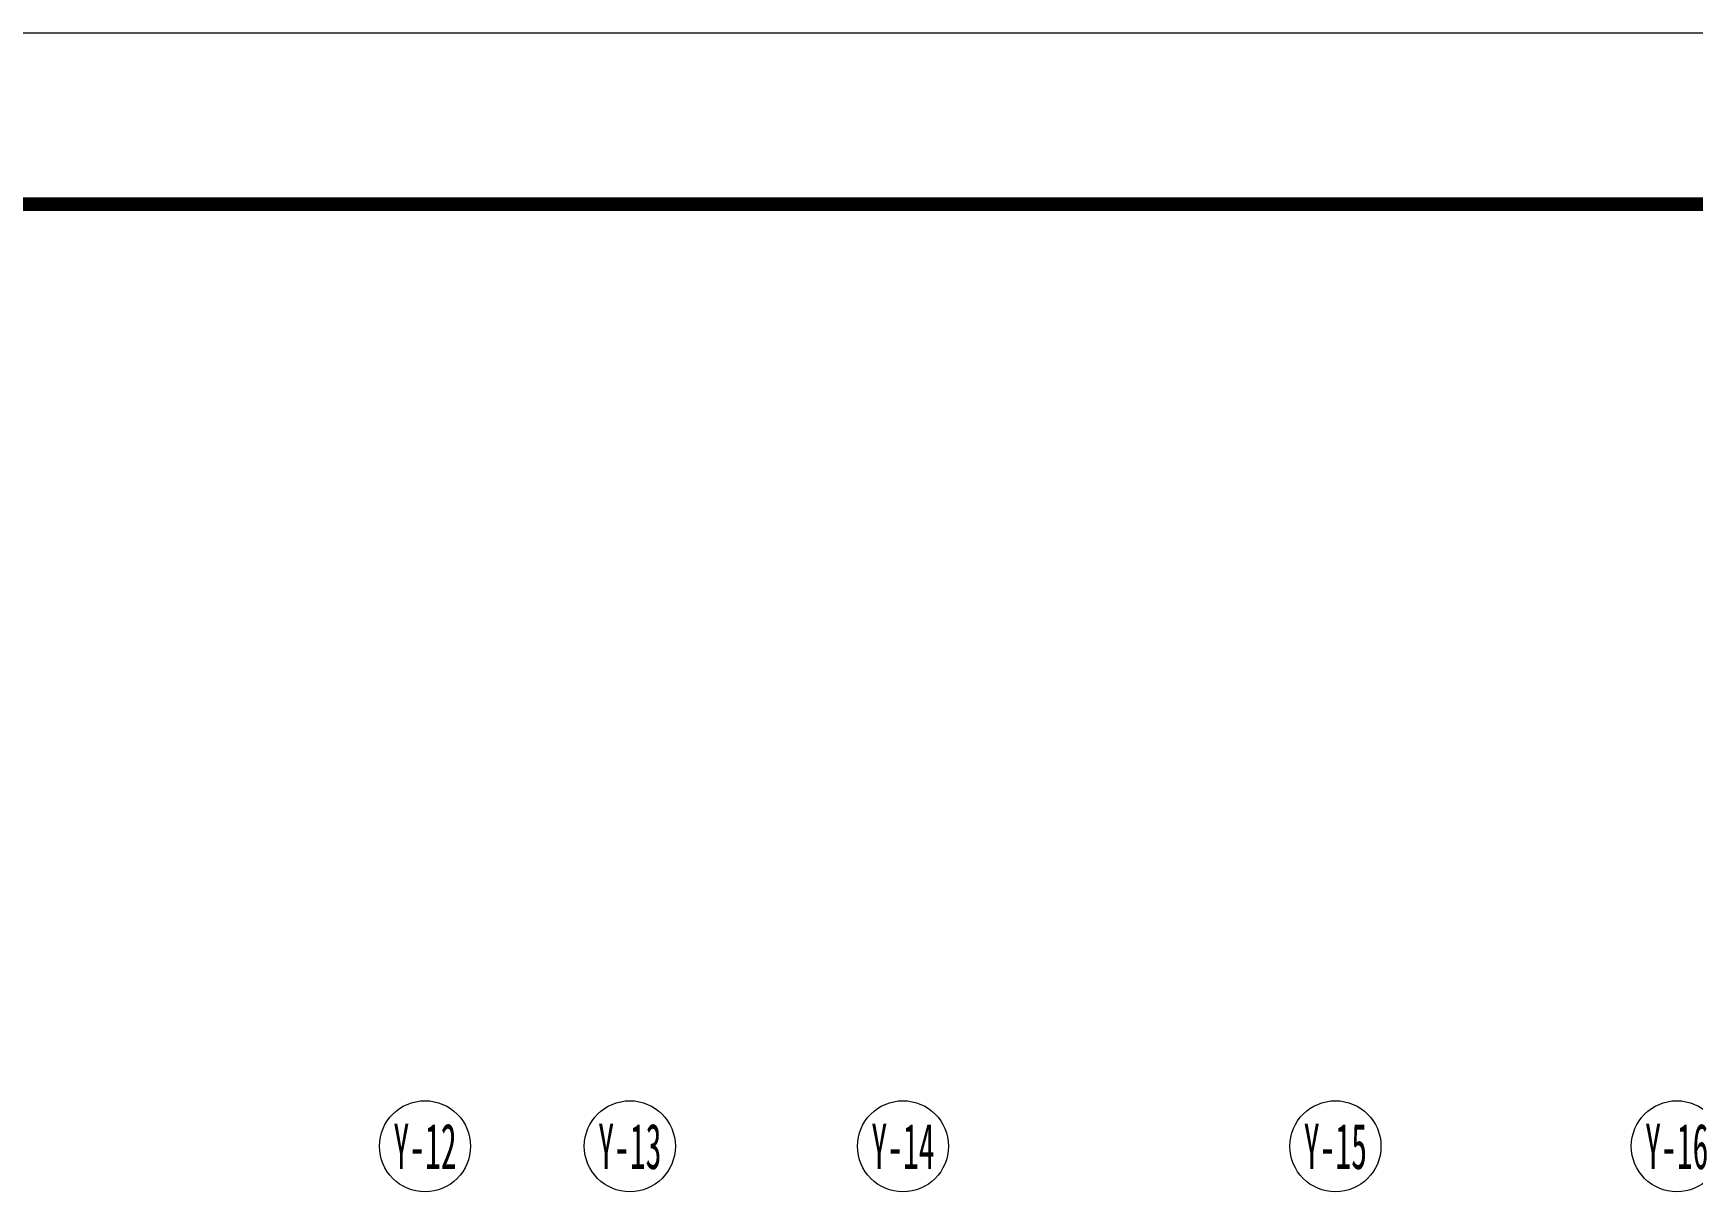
# Model space of a CAD drawing. Extents: x -307567 to 704339, y -10277 to 165507.
# Drawn here: x 158290 to 180165, y 150236 to 165506 of the extents above; entities that cross this region are included whole.
import ezdxf
from ezdxf.enums import TextEntityAlignment as Align

# ---------------------------------------------------------------- set-up
doc = ezdxf.new("R2010")
doc.units = 0
doc.header["$MEASUREMENT"] = 0
doc.layers.add('AXIS', color=7, linetype='CONTINUOUS', lineweight=5)
doc.layers.add('wode', color=250, linetype='CONTINUOUS', lineweight=0)
doc.styles.get("Standard").update_dxf_attribs({"font": 'txt', "height": 3})

msp = doc.modelspace()

# ---------------------------------------------------------------- linework, layer by layer
at = {"layer": 'AXIS', "color": 0}
msp.add_lwpolyline([(211123.29347, 165506.44355), (80863.18581, 165506.44355), (80863.18581, -10277.09273), (211123.29347, -10277.09273)], close=True, dxfattribs=at)
at = {"layer": 'AXIS', "color": 0, "const_width": 180.29081}
msp.add_lwpolyline([(208869.65839, 163252.80847), (83116.82089, 163252.80847), (83116.82089, -8023.45765), (208869.65839, -8023.45765)], close=True, dxfattribs=at)
at = {"layer": 'wode', "color": 0}
for centre in [(163454.6026, 150835.99404), (166154.56886, 150835.99404), (169754.52386, 150835.99404), (175454.45261, 150835.99404), (179954.39636, 150835.99404)]:
    msp.add_circle(centre, 599.9925, dxfattribs=at)

# ---------------------------------------------------------------- texts
at = {"layer": 'wode', "color": 0, "width": 0.416254}
for s, p, p2 in [('Y-12', (163038.37246, 150535.99779), (163870.86937, 150535.99779)), ('Y-13', (165738.33871, 150535.99779), (166570.83562, 150535.99779)), ('Y-14', (169338.29371, 150535.99779), (170170.79062, 150535.99779)), ('Y-15', (175038.22246, 150535.99779), (175870.71938, 150535.99779)), ('Y-16', (179538.16621, 150535.99779), (180370.66313, 150535.99779))]:
    msp.add_text(s, height=599.9925, dxfattribs=at).set_placement(p, p2, align=Align.FIT)

doc.saveas('drawing.dxf')
